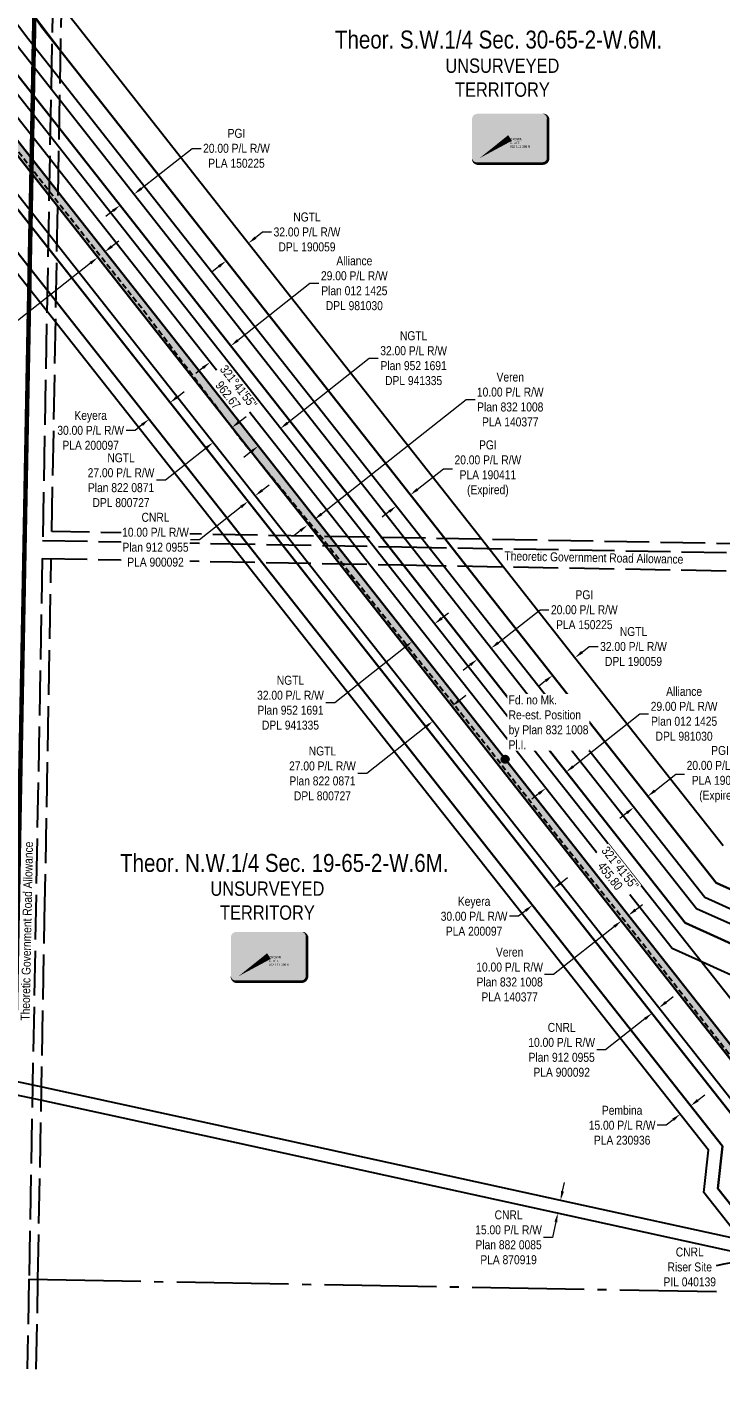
# Model space of a CAD drawing. Extents: x 413456 to 423436, y 6055086 to 6062162.
# Drawn here: x 415955 to 416730, y 6055354 to 6056872 of the extents above; entities that cross this region are included whole.
import ezdxf
from ezdxf.enums import TextEntityAlignment as Align

# ---------------------------------------------------------------- set-up
doc = ezdxf.new("R2018")
doc.units = 0
doc.header["$LTSCALE"] = 5
doc.header["$PDSIZE"] = 0.5
for name, pattern in [('CENTERLINEX3', [5, 2.5, -1, 0.5, -1]), ('foc-QUARTERLINE', [33, 25, -3, 2, -3]), ('foc-UNSURVEYED', [12.5, 10, -2.5]), ('UG_PIPE', [1.875, 1.25, -0.625])]:
    doc.linetypes.add(name, pattern=pattern)
doc.layers.get('Defpoints').update_dxf_attribs({"color": 9})
for name, color, linetype in [('AS-OWNER', 7, 'Continuous'), ('AS-PIPE-UG', 44, 'UG_PIPE'), ('C-SYMBOL', 7, 'Continuous'), ('F-RW', 190, 'Continuous'), ('L-BD1', 253, 'Continuous'), ('L-MON', 1, 'Continuous'), ('L-QSEC', 8, 'foc-QUARTERLINE'), ('L-ROAD-T', 7, 'Continuous'), ('L-UNS-T', 3, 'Continuous'), ('L-USEC', 7, 'foc-UNSURVEYED'), ('P-PROPOSED', 10, 'Continuous'), ('P-PROPOSED-H', 21, 'Continuous')]:
    doc.layers.add(name, color=color, linetype=linetype)
doc.layers.add('AS-TRAPPER BOUNDARY', color=7, linetype='CENTERLINEX3', true_color=0xb85c00, transparency=0.6)
for name, color, linetype, lineweight in [('C-RW-T', 13, 'Continuous', 9), ('F-RW-T', 190, 'Continuous', 9), ('F-WS-T', 190, 'Continuous', 9)]:
    doc.layers.add(name, color=color, linetype=linetype, lineweight=lineweight)
doc.styles.add('175L', font='ARIALN.TTF', dxfattribs={"height": 20})
doc.styles.add('80CG', font='ARIALN.TTF', dxfattribs={"height": 10})
doc.styles.add('80L', font='ARIALN.TTF', dxfattribs={"height": 10})
doc.styles.get("Standard").update_dxf_attribs({"font": 'ARIALN.TTF'})
doc.dimstyles.new('Compass 5 000', dxfattribs={"dimscale": 5, "dimtxt": 9, "dimasz": 2, "dimexe": 0.2, "dimexo": 0.0625, "dimgap": 0.5, "dimtad": 0, "dimtih": 1, "dimtoh": 1, "dimzin": 0, "dimdsep": 46, "dimtxsty": '80CG', "dimcen": 0.1, "dimse1": 1, "dimse2": 1, "dimclrd": 256, "dimclrt": 256, "dimaunit": 1, "dimadec": 4, "dimazin": 0, "dimtfac": 0.06, "dimtofl": 0, "dimtmove": 0, "dimatfit": 1, "dimfxl": 0.2, "dimtolj": 1, "dimtzin": 0, "dimlwd": -1, "dimarcsym": 0})

# ---------------------------------------------------------------- blocks, each defined once
blk = doc.blocks.new('*D45')
at = {"layer": 'C-RW-T', "transparency": 16777216}
for p, q in [((416049.4, 6056627.8), (416057.3, 6056634)), ((416025.9, 6056609.2), (415932.1, 6056535.2)), ((415932.1, 6056535.2), (415922.1, 6056535.2))]:
    blk.add_line(p, q, dxfattribs=at)
for points in [[(416048.4, 6056629.1), (416050.5, 6056626.5), (416041.6, 6056621.6)], [(416024.8, 6056610.5), (416026.9, 6056607.9), (416033.7, 6056615.4)]]:
    blk.add_solid(points, dxfattribs=at)
at = {"layer": 'Defpoints', "color": 0, "transparency": 16777216}
for p in [(415645.7, 6057123.1), (415637.9, 6057116.9), (416041.6, 6056621.6)]:
    blk.add_point(p, dxfattribs=at)
at = {"layer": 'C-RW-T', "transparency": 16777216, "insert": (415883, 6056535.2), "char_height": 10, "attachment_point": 5, "style": '80CG', "bg_fill": 3, "box_fill_scale": 1.1, "bg_fill_color": 256, "bg_fill_true_color": 13158600, "bg_fill_transparency": 0}
blk.add_mtext('\\A1;Veren\\P10.00 P/L R/W\\PPlan 832 1008\\PPLA 140377', dxfattribs=at)
blk = doc.blocks.new('*D130')
at = {"layer": 'Defpoints', "color": 0, "transparency": 16777216}
for p in [(416202.3, 6056631.5), (416211.1, 6056620.4), (416185.8, 6056600.4)]:
    blk.add_point(p, dxfattribs=at)
at = {"layer": 'F-RW-T', "transparency": 16777216}
for p, q in [((416210.2, 6056637.7), (416218, 6056643.9)), ((416218, 6056643.9), (416228, 6056643.9)), ((416169.2, 6056605.4), (416161.3, 6056599.2))]:
    blk.add_line(p, q, dxfattribs=at)
for points in [[(416209.1, 6056639), (416211.2, 6056636.4), (416202.3, 6056631.5)], [(416168.1, 6056606.7), (416170.2, 6056604.1), (416177, 6056611.6)]]:
    blk.add_solid(points, dxfattribs=at)
at = {"layer": 'F-RW-T', "transparency": 16777216, "insert": (416267.5, 6056643.9), "char_height": 10, "attachment_point": 5, "style": '80CG'}
blk.add_mtext('\\A1;NGTL\\P32.00 P/L R/W\\PDPL 190059', dxfattribs=at)
blk = doc.blocks.new('*D131')
at = {"layer": 'Defpoints', "color": 0, "transparency": 16777216}
for p in [(416563.8, 6056173), (416566.9, 6056169.1), (416538.7, 6056153.1)]:
    blk.add_point(p, dxfattribs=at)
at = {"layer": 'F-RW-T', "transparency": 16777216}
for p, q in [((416574.7, 6056175.3), (416582.6, 6056181.5)), ((416582.6, 6056181.5), (416592.6, 6056181.5)), ((416533.9, 6056143.1), (416526, 6056136.9))]:
    blk.add_line(p, q, dxfattribs=at)
for points in [[(416573.7, 6056176.6), (416575.8, 6056174), (416566.9, 6056169.1)], [(416532.8, 6056144.4), (416534.9, 6056141.8), (416541.7, 6056149.3)]]:
    blk.add_solid(points, dxfattribs=at)
at = {"layer": 'F-RW-T', "transparency": 16777216, "insert": (416632.1, 6056181.5), "char_height": 10, "attachment_point": 5, "style": '80CG'}
blk.add_mtext('\\A1;NGTL\\P32.00 P/L R/W\\PDPL 190059', dxfattribs=at)
blk = doc.blocks.new('*D133')
at = {"layer": 'Defpoints', "color": 0, "transparency": 16777216}
for p in [(416162.6, 6056409.1), (416201, 6056404), (416179.8, 6056387.3)]:
    blk.add_point(p, dxfattribs=at)
at = {"layer": 'F-RW-T', "transparency": 16777216}
for p, q in [((416191.7, 6056432), (416199.5, 6056438.2)), ((416154.8, 6056402.9), (416109.4, 6056367)), ((416109.4, 6056367), (416099.4, 6056367))]:
    blk.add_line(p, q, dxfattribs=at)
for points in [[(416190.6, 6056433.3), (416192.7, 6056430.7), (416183.8, 6056425.8)], [(416153.8, 6056404.2), (416155.8, 6056401.6), (416162.6, 6056409.1)]]:
    blk.add_solid(points, dxfattribs=at)
at = {"layer": 'F-RW-T', "transparency": 16777216, "insert": (416059.9, 6056367), "char_height": 10, "attachment_point": 5, "style": '80CG'}
blk.add_mtext('\\A1;NGTL\\P27.00 P/L R/W\\PPlan 822 0871\\PDPL 800727', dxfattribs=at)
blk = doc.blocks.new('*D134')
at = {"layer": 'Defpoints', "color": 0, "transparency": 16777216}
for p in [(416430.8, 6056112.9), (416408.1, 6056098.2), (416409.7, 6056096.2)]:
    blk.add_point(p, dxfattribs=at)
at = {"layer": 'F-RW-T', "transparency": 16777216}
for p, q in [((416437.1, 6056121.1), (416445, 6056127.3)), ((416400.2, 6056092), (416334.3, 6056039.9)), ((416334.3, 6056039.9), (416324.3, 6056039.9))]:
    blk.add_line(p, q, dxfattribs=at)
for points in [[(416436.1, 6056122.4), (416438.2, 6056119.8), (416429.3, 6056114.9)], [(416399.2, 6056093.3), (416401.3, 6056090.7), (416408.1, 6056098.2)]]:
    blk.add_solid(points, dxfattribs=at)
at = {"layer": 'F-RW-T', "transparency": 16777216, "insert": (416284.8, 6056039.9), "char_height": 10, "attachment_point": 5, "style": '80CG'}
blk.add_mtext('\\A1;NGTL\\P27.00 P/L R/W\\PPlan 822 0871\\PDPL 800727', dxfattribs=at)
blk = doc.blocks.new('*D136')
at = {"layer": 'Defpoints', "color": 0, "transparency": 16777216}
for p in [(416182.5, 6056516.9), (416193.9, 6056502.4), (416170.6, 6056484)]:
    blk.add_point(p, dxfattribs=at)
at = {"layer": 'F-RW-T', "transparency": 16777216}
for p, q in [((416190.3, 6056523.1), (416270.8, 6056586.7)), ((416270.8, 6056586.7), (416280.8, 6056586.7)), ((416151.3, 6056492.3), (416143.4, 6056486.1))]:
    blk.add_line(p, q, dxfattribs=at)
for points in [[(416189.3, 6056524.4), (416191.3, 6056521.8), (416182.5, 6056516.9)], [(416150.2, 6056493.6), (416152.3, 6056491), (416159.1, 6056498.5)]]:
    blk.add_solid(points, dxfattribs=at)
at = {"layer": 'F-RW-T', "transparency": 16777216, "insert": (416320.4, 6056586.7), "char_height": 10, "attachment_point": 5, "style": '80CG'}
blk.add_mtext('\\A1;Alliance\\P29.00 P/L R/W\\PPlan 012 1425\\PDPL 981030', dxfattribs=at)
blk = doc.blocks.new('*D137')
at = {"layer": 'Defpoints', "color": 0, "transparency": 16777216}
for p in [(416556.8, 6056041.5), (416559, 6056038.7), (416536.2, 6056020.8)]:
    blk.add_point(p, dxfattribs=at)
at = {"layer": 'F-RW-T', "transparency": 16777216}
for p, q in [((416564.7, 6056047.7), (416639, 6056106.4)), ((416639, 6056106.4), (416649, 6056106.4)), ((416526.2, 6056017.3), (416518.4, 6056011.1))]:
    blk.add_line(p, q, dxfattribs=at)
for points in [[(416563.7, 6056049), (416565.7, 6056046.4), (416556.8, 6056041.5)], [(416525.2, 6056018.6), (416527.3, 6056016), (416534.1, 6056023.5)]]:
    blk.add_solid(points, dxfattribs=at)
at = {"layer": 'F-RW-T', "transparency": 16777216, "insert": (416688.6, 6056106.4), "char_height": 10, "attachment_point": 5, "style": '80CG'}
blk.add_mtext('\\A1;Alliance\\P29.00 P/L R/W\\PPlan 012 1425\\PDPL 981030', dxfattribs=at)
blk = doc.blocks.new('*D140')
at = {"layer": 'C-RW-T', "transparency": 16777216}
for p, q in [((416283.7, 6056329.4), (416445.4, 6056457)), ((416445.4, 6056457), (416455.4, 6056457)), ((416260.2, 6056310.8), (416252.3, 6056304.6))]:
    blk.add_line(p, q, dxfattribs=at)
for points in [[(416282.7, 6056330.7), (416284.8, 6056328.1), (416275.9, 6056323.2)], [(416259.2, 6056312.1), (416261.2, 6056309.5), (416268, 6056317)]]:
    blk.add_solid(points, dxfattribs=at)
at = {"layer": 'Defpoints', "color": 0, "transparency": 16777216}
for p in [(416228.9, 6056366.6), (416236.7, 6056372.8), (416275.9, 6056323.2)]:
    blk.add_point(p, dxfattribs=at)
at = {"layer": 'C-RW-T', "transparency": 16777216, "insert": (416494.5, 6056457), "char_height": 10, "attachment_point": 5, "style": '80CG'}
blk.add_mtext('\\A1;Veren\\P10.00 P/L R/W\\PPlan 832 1008\\PPLA 140377', dxfattribs=at)
blk = doc.blocks.new('*D141')
at = {"layer": 'C-RW-T', "transparency": 16777216}
for p, q in [((416634.2, 6055887.7), (416642.1, 6055893.9)), ((416610.7, 6055869.2), (416542.8, 6055815.6)), ((416542.8, 6055815.6), (416532.8, 6055815.6))]:
    blk.add_line(p, q, dxfattribs=at)
for points in [[(416633.2, 6055889.1), (416635.2, 6055886.4), (416626.4, 6055881.6)], [(416609.6, 6055870.5), (416611.7, 6055867.9), (416618.5, 6055875.4)]]:
    blk.add_solid(points, dxfattribs=at)
at = {"layer": 'Defpoints', "color": 0, "transparency": 16777216}
for p in [(416618.5, 6055875.4), (416701.6, 6055786.2), (416693.8, 6055780)]:
    blk.add_point(p, dxfattribs=at)
at = {"layer": 'C-RW-T', "transparency": 16777216, "insert": (416493.8, 6055815.6), "char_height": 10, "attachment_point": 5, "style": '80CG'}
blk.add_mtext('\\A1;Veren\\P10.00 P/L R/W\\PPlan 832 1008\\PPLA 140377', dxfattribs=at)
blk = doc.blocks.new('*D142')
at = {"layer": 'Defpoints', "color": 0, "transparency": 16777216}
for p in [(416069.3, 6056692.7), (416053.5, 6056680.2), (416074.5, 6056686.1)]:
    blk.add_point(p, dxfattribs=at)
at = {"layer": 'F-RW-T', "transparency": 16777216}
for p, q in [((416082.4, 6056692.3), (416139.3, 6056737.2)), ((416139.3, 6056737.2), (416149.3, 6056737.2)), ((416050.8, 6056667.4), (416043, 6056661.2))]:
    blk.add_line(p, q, dxfattribs=at)
for points in [[(416081.3, 6056693.6), (416083.4, 6056691), (416074.5, 6056686.1)], [(416049.8, 6056668.7), (416051.9, 6056666.1), (416058.7, 6056673.6)]]:
    blk.add_solid(points, dxfattribs=at)
at = {"layer": 'F-RW-T', "transparency": 16777216, "insert": (416188.8, 6056737.2), "char_height": 10, "attachment_point": 5, "style": '80CG'}
blk.add_mtext('\\A1;PGI\\P20.00 P/L R/W\\PPLA 150225', dxfattribs=at)
blk = doc.blocks.new('*D143')
at = {"layer": 'Defpoints', "color": 0, "transparency": 16777216}
for p in [(416473.2, 6056179.6), (416473.4, 6056179.3), (416457.8, 6056167)]:
    blk.add_point(p, dxfattribs=at)
at = {"layer": 'F-RW-T', "transparency": 16777216}
for p, q in [((416481.1, 6056185.8), (416527.7, 6056222.5)), ((416527.7, 6056222.5), (416537.7, 6056222.5)), ((416449.7, 6056161), (416441.9, 6056154.8))]:
    blk.add_line(p, q, dxfattribs=at)
for points in [[(416480, 6056187.1), (416482.1, 6056184.5), (416473.2, 6056179.6)], [(416448.7, 6056162.3), (416450.7, 6056159.7), (416457.6, 6056167.2)]]:
    blk.add_solid(points, dxfattribs=at)
at = {"layer": 'F-RW-T', "transparency": 16777216, "insert": (416577.2, 6056222.5), "char_height": 10, "attachment_point": 5, "style": '80CG'}
blk.add_mtext('\\A1;PGI\\P20.00 P/L R/W\\PPLA 150225', dxfattribs=at)
blk = doc.blocks.new('*D145')
at = {"layer": 'Defpoints', "color": 0, "transparency": 16777216}
for p in [(416382.9, 6056350.6), (416383.5, 6056349.9), (416367.8, 6056337.5)]:
    blk.add_point(p, dxfattribs=at)
at = {"layer": 'F-RW-T', "transparency": 16777216}
for p, q in [((416390.7, 6056356.8), (416420, 6056379.9)), ((416420, 6056379.9), (416430, 6056379.9)), ((416359.3, 6056332), (416351.5, 6056325.8))]:
    blk.add_line(p, q, dxfattribs=at)
for points in [[(416389.7, 6056358.1), (416391.8, 6056355.5), (416382.9, 6056350.6)], [(416358.3, 6056333.3), (416360.4, 6056330.7), (416367.2, 6056338.2)]]:
    blk.add_solid(points, dxfattribs=at)
at = {"layer": 'F-RW-T', "transparency": 16777216, "insert": (416469.5, 6056379.9), "char_height": 10, "attachment_point": 5, "style": '80CG'}
blk.add_mtext('\\A1;PGI\\P20.00 P/L R/W\\PPLA 190411\\P(Expired)', dxfattribs=at)
blk = doc.blocks.new('*D146')
at = {"layer": 'Defpoints', "color": 0, "transparency": 16777216}
for p in [(416631.9, 6056035.1), (416616.2, 6056022.7), (416648.1, 6056014.5)]:
    blk.add_point(p, dxfattribs=at)
at = {"layer": 'F-RW-T', "transparency": 16777216}
for p, q in [((416656, 6056020.7), (416679.2, 6056039.1)), ((416679.2, 6056039.1), (416689.2, 6056039.1)), ((416624.6, 6055995.9), (416616.7, 6055989.7))]:
    blk.add_line(p, q, dxfattribs=at)
for points in [[(416654.9, 6056022), (416657, 6056019.4), (416648.1, 6056014.5)], [(416623.6, 6055997.2), (416625.6, 6055994.6), (416632.4, 6056002.1)]]:
    blk.add_solid(points, dxfattribs=at)
at = {"layer": 'F-RW-T', "transparency": 16777216, "insert": (416728.7, 6056039.1), "char_height": 10, "attachment_point": 5, "style": '80CG'}
blk.add_mtext('\\A1;PGI\\P20.00 P/L R/W\\PPLA 190411\\P(Expired)', dxfattribs=at)
blk = doc.blocks.new('*D149')
at = {"layer": 'Defpoints', "color": 0, "transparency": 16777216}
for p in [(416075.6, 6056503.1), (416052.1, 6056484.5), (416091.1, 6056435)]:
    blk.add_point(p, dxfattribs=at)
at = {"layer": 'F-RW-T', "transparency": 16777216}
for p, q in [((416122.5, 6056459.8), (416130.4, 6056466)), ((416075.5, 6056422.6), (416065.5, 6056422.6)), ((416083.3, 6056428.8), (416075.5, 6056422.6))]:
    blk.add_line(p, q, dxfattribs=at)
for points in [[(416121.5, 6056461.1), (416123.6, 6056458.5), (416114.7, 6056453.6)], [(416082.3, 6056430.1), (416084.3, 6056427.5), (416091.1, 6056435)]]:
    blk.add_solid(points, dxfattribs=at)
at = {"layer": 'F-RW-T', "transparency": 16777216, "insert": (416026, 6056422.6), "char_height": 10, "attachment_point": 5, "style": '80CG'}
blk.add_mtext('\\A1;Keyera\\P30.00 P/L R/W\\PPLA 200097', dxfattribs=at)
blk = doc.blocks.new('*D150')
at = {"layer": 'Defpoints', "color": 0, "transparency": 16777216}
for p in [(416519.3, 6055893), (416551.3, 6055900.7), (416527.8, 6055882.1)]:
    blk.add_point(p, dxfattribs=at)
at = {"layer": 'F-RW-T', "transparency": 16777216}
for p, q in [((416550.6, 6055917.7), (416558.5, 6055923.9)), ((416503.6, 6055880.6), (416493.6, 6055880.6)), ((416511.4, 6055886.8), (416503.6, 6055880.6))]:
    blk.add_line(p, q, dxfattribs=at)
for points in [[(416549.6, 6055919), (416551.7, 6055916.4), (416542.8, 6055911.5)], [(416510.4, 6055888.1), (416512.5, 6055885.5), (416519.3, 6055893)]]:
    blk.add_solid(points, dxfattribs=at)
at = {"layer": 'F-RW-T', "transparency": 16777216, "insert": (416454.1, 6055880.6), "char_height": 10, "attachment_point": 5, "style": '80CG'}
blk.add_mtext('\\A1;Keyera\\P30.00 P/L R/W\\PPLA 200097', dxfattribs=at)
blk = doc.blocks.new('*D152')
at = {"layer": 'Defpoints', "color": 0, "transparency": 16777216}
for p in [(416684.2, 6055659.9), (416692.5, 6055649.5), (416704.2, 6055658.8)]:
    blk.add_point(p, dxfattribs=at)
at = {"layer": 'F-RW-T', "transparency": 16777216}
for p, q in [((416703.8, 6055675.4), (416711.7, 6055681.6)), ((416668.5, 6055647.5), (416658.5, 6055647.5)), ((416676.4, 6055653.7), (416668.5, 6055647.5))]:
    blk.add_line(p, q, dxfattribs=at)
for points in [[(416702.8, 6055676.7), (416704.9, 6055674.1), (416696, 6055669.2)], [(416675.3, 6055655), (416677.4, 6055652.4), (416684.2, 6055659.9)]]:
    blk.add_solid(points, dxfattribs=at)
at = {"layer": 'F-RW-T', "transparency": 16777216, "insert": (416619.4, 6055647.5), "char_height": 10, "attachment_point": 5, "style": '80CG'}
blk.add_mtext('\\A1;Pembina\\P15.00 P/L R/W\\PPLA 230936', dxfattribs=at)
blk = doc.blocks.new('*D154')
at = {"layer": 'Defpoints', "color": 0, "transparency": 16777216}
for p in [(416552.1, 6055563.8), (416547.5, 6055549.4), (416548.9, 6055549.1)]:
    blk.add_point(p, dxfattribs=at)
at = {"layer": 'F-RW-T', "transparency": 16777216}
for p, q in [((416552.9, 6055573.9), (416555, 6055583.6)), ((416545.4, 6055539.7), (416541.6, 6055522.5)), ((416541.6, 6055522.5), (416531.6, 6055522.5))]:
    blk.add_line(p, q, dxfattribs=at)
for points in [[(416551.2, 6055574.2), (416554.5, 6055573.5), (416550.7, 6055564.1)], [(416543.8, 6055540), (416547, 6055539.3), (416547.5, 6055549.4)]]:
    blk.add_solid(points, dxfattribs=at)
at = {"layer": 'F-RW-T', "transparency": 16777216, "insert": (416492.6, 6055522.5), "char_height": 10, "attachment_point": 5, "style": '80CG'}
blk.add_mtext('\\A1;CNRL\\P15.00 P/L R/W\\PPlan 882 0085\\PPLA 870919', dxfattribs=at)
blk = doc.blocks.new('*D155')
at = {"layer": 'Defpoints', "color": 0, "transparency": 16777216}
for p in [(416190.7, 6056373.4), (416182.9, 6056367.2), (416201.7, 6056343.4)]:
    blk.add_point(p, dxfattribs=at)
at = {"layer": 'F-RW-T', "transparency": 16777216}
for p, q in [((416217.4, 6056355.8), (416225.3, 6056362)), ((416193.9, 6056337.2), (416147.5, 6056300.6)), ((416147.5, 6056300.6), (416137.5, 6056300.6))]:
    blk.add_line(p, q, dxfattribs=at)
for points in [[(416192.8, 6056338.5), (416194.9, 6056335.9), (416201.7, 6056343.4)], [(416216.4, 6056357.1), (416218.4, 6056354.5), (416209.6, 6056349.6)]]:
    blk.add_solid(points, dxfattribs=at)
at = {"layer": 'F-RW-T', "transparency": 16777216, "insert": (416098.4, 6056300.6), "char_height": 10, "attachment_point": 5, "style": '80CG', "bg_fill": 3, "box_fill_scale": 1.1, "bg_fill_color": 256, "bg_fill_true_color": 13158600, "bg_fill_transparency": 0}
blk.add_mtext('\\A1;CNRL\\P10.00 P/L R/W\\PPlan 912 0955\\PPLA 900092', dxfattribs=at)
blk = doc.blocks.new('*D156')
at = {"layer": 'Defpoints', "color": 0, "transparency": 16777216}
for p in [(416652.7, 6055772.4), (416676.3, 6055742.6), (416684.1, 6055748.8)]:
    blk.add_point(p, dxfattribs=at)
at = {"layer": 'F-RW-T', "transparency": 16777216}
for p, q in [((416668.4, 6055784.8), (416676.3, 6055791)), ((416644.9, 6055766.2), (416601, 6055731.6)), ((416601, 6055731.6), (416591, 6055731.6))]:
    blk.add_line(p, q, dxfattribs=at)
for points in [[(416667.4, 6055786.1), (416669.5, 6055783.5), (416660.6, 6055778.6)], [(416643.9, 6055767.5), (416645.9, 6055764.9), (416652.7, 6055772.4)]]:
    blk.add_solid(points, dxfattribs=at)
at = {"layer": 'F-RW-T', "transparency": 16777216, "insert": (416551.9, 6055731.6), "char_height": 10, "attachment_point": 5, "style": '80CG'}
blk.add_mtext('\\A1;CNRL\\P10.00 P/L R/W\\PPlan 912 0955\\PPLA 900092', dxfattribs=at)
blk = doc.blocks.new('*U128')
h = blk.add_hatch(color=255)
edge = h.paths.add_edge_path()
edge.add_line((-36.5, -28.5), (36.5, -28.5))
edge.add_arc((36.5, -22.5), 6, 270, 360)
edge.add_line((42.5, -22.5), (42.5, 21))
edge.add_arc((36.5, 21), 6, 0, 90)
edge.add_line((36.5, 27), (-36.5, 27))
edge.add_arc((-36.5, 21), 6, 90, 180)
edge.add_line((-42.5, 21), (-42.5, -22.5))
edge.add_arc((-36.5, -22.5), 6, 180, 270)
at = {"color": 14, "flags": 128}
blk.add_lwpolyline([(-36.5, -28.5, 3, 3, 0), (36.5, -28.5, 3, 3, 0.414214), (42.5, -22.5, 3, 3, 0), (42.5, 21, 3, 0, 0.414214), (36.5, 27, 0, 0, 0), (-36.5, 27, 0, 0, 0.414214), (-42.5, 21, 0, 0, 0), (-42.5, -22.5, 0, 3, 0.414214)], format="xyseb", close=True, dxfattribs=at)
blk.add_lwpolyline([(-34, -22.5, 0, 7.5, 0), (0, 0, 0, 0, 0)], format="xyseb", dxfattribs=at)
at = {"color": 14, "lineweight": 30, "flags": 104}
blk.add_attdef('ENTER_TEXT', text='', height=10, dxfattribs=at).set_placement((0, 0), align=Align.MIDDLE_CENTER)
blk = doc.blocks.new('*D166')
at = {"layer": 'Defpoints', "color": 0, "transparency": 16777216}
for p in [(416237.9, 6056424.7), (416238.9, 6056423.6), (416213.7, 6056403.8)]:
    blk.add_point(p, dxfattribs=at)
at = {"layer": 'F-RW-T', "transparency": 16777216}
for p, q in [((416245.8, 6056430.9), (416337.1, 6056503.1)), ((416337.1, 6056503.1), (416347.1, 6056503.1)), ((416205, 6056398.7), (416197.1, 6056392.5))]:
    blk.add_line(p, q, dxfattribs=at)
for points in [[(416244.7, 6056432.2), (416246.8, 6056429.6), (416237.9, 6056424.7)], [(416203.9, 6056400), (416206, 6056397.4), (416212.8, 6056404.9)]]:
    blk.add_solid(points, dxfattribs=at)
at = {"layer": 'F-RW-T', "transparency": 16777216, "insert": (416386.6, 6056503.1), "char_height": 10, "attachment_point": 5, "style": '80CG'}
blk.add_mtext('\\A1;NGTL\\P32.00 P/L R/W\\PPlan 952 1691\\PDPL 941335', dxfattribs=at)
blk = doc.blocks.new('*D167')
at = {"layer": 'Defpoints', "color": 0, "transparency": 16777216}
for p in [(416395.3, 6056225.5), (416410, 6056206.8), (416370.2, 6056205.7)]:
    blk.add_point(p, dxfattribs=at)
at = {"layer": 'F-RW-T', "transparency": 16777216}
for p, q in [((416417.9, 6056213), (416425.7, 6056219.2)), ((416377.1, 6056180.8), (416298.6, 6056118.8)), ((416298.6, 6056118.8), (416288.6, 6056118.8))]:
    blk.add_line(p, q, dxfattribs=at)
for points in [[(416416.8, 6056214.3), (416418.9, 6056211.7), (416410, 6056206.8)], [(416376, 6056182.1), (416378.1, 6056179.5), (416384.9, 6056187)]]:
    blk.add_solid(points, dxfattribs=at)
at = {"layer": 'F-RW-T', "transparency": 16777216, "insert": (416249.1, 6056118.8), "char_height": 10, "attachment_point": 5, "style": '80CG'}
blk.add_mtext('\\A1;NGTL\\P32.00 P/L R/W\\PPlan 952 1691\\PDPL 941335', dxfattribs=at)
blk = doc.blocks.new('PLIA')
at = {"color": 255, "const_width": 1}
blk.add_lwpolyline([(-0.5, 0, 1), (0.5, 0, 1)], format="xyb", close=True, dxfattribs=at)
blk = doc.blocks.new('PLIAA')
blk.add_blockref('PLIA', (0, 0))
blk = doc.blocks.new('PLIB')
at = {"color": 1}
blk.add_circle((0, 0), 0.8, dxfattribs=at)
blk = doc.blocks.new('PLIBB')
blk.add_blockref('PLIB', (0, 0))
blk = doc.blocks.new('PLICC')
for name in ['PLIAA', 'PLIBB']:
    blk.add_blockref(name, (0, 0))
blk = doc.blocks.new('PLI')
blk.add_blockref('PLICC', (0, 0))

msp = doc.modelspace()

# ---------------------------------------------------------------- hatches: boundary and pattern name
at = {"layer": 'P-PROPOSED-H'}
h = msp.add_hatch(color=256, dxfattribs=at)
h.dxf.hatch_style = 1
h.paths.add_polyline_path([(416904.756, 6055529.951), (416785.055, 6055680.607), (415892.377, 6056810.918), (415332.219, 6057520.147), (415272.175, 6057596.189), (415202.086, 6057604.389), (414942.843, 6057932.602), (414767.131, 6058168.936), (414209.907, 6058914.461), (414193.886, 6058902.502), (414751.088, 6058157.008), (414926.986, 6057920.425), (415191.534, 6057585.496), (415275.653, 6057575.654), (415324.374, 6057513.953), (415884.533, 6056804.723), (416763.305, 6055692.037), (416777.217, 6055674.403), (416896.93, 6055523.732)])

# ---------------------------------------------------------------- linework, layer by layer
at = {"layer": 'F-RW', "flags": 128}
for points in [[(416777.172, 6055674.46), (415884.525, 6056804.644), (415256.888, 6057599.429)], [(415237.778, 6057580.081), (415863.345, 6056787.918), (416756.005, 6055657.697)]]:
    msp.add_lwpolyline(points, dxfattribs=at)
at = {"layer": 'F-RW'}
for points in [[(416776.248, 6055743.409), (416513.82, 6056075.348), (415917.442, 6056830.618), (415314.789, 6057593.834)], [(415289.686, 6057574.012), (415892.377, 6056810.918), (416771.175, 6055698.251)], [(416765.614, 6055803.943), (416705.061, 6055831.153), (416675.383, 6055844.512), (415904.405, 6056821.451), (415382.375, 6057482.483)], [(417181.027, 6055353.97), (417166.081, 6055454.19), (417145.829, 6055590.422), (417128.32, 6055612.465), (417115.867, 6055628.142), (417049.887, 6055711.265), (416766.253, 6055838.769), (416689.753, 6055873.159), (415928.432, 6056839.36), (415600.83, 6057254.17), (415414.471, 6057488.719)], [(415431.86, 6057318.09), (415855.5, 6056781.723), (415855.482, 6056781.747), (415958.768, 6056650.974), (415957.891, 6056603.709), (415831.967, 6056763.139), (415414.973, 6057291.183)], [(415600.83, 6057254.17), (415928.432, 6056839.36), (416689.753, 6055873.159), (416766.253, 6055838.769)], [(415616.463, 6057266.559), (415944.067, 6056851.783), (416539.5, 6056095.711), (416702.393, 6055889.401), (416766.653, 6055860.514), (417062.525, 6055727.51), (417094.456, 6055687.289), (417131.641, 6055640.434), (417144.092, 6055624.738), (417164.822, 6055598.662), (417185.846, 6055457.254), (417186.355, 6055453.829), (417201.301, 6055353.609)], [(416767.352, 6055898.571), (416724.548, 6055917.813), (416567.301, 6056116.827), (416445.472, 6056271.263), (416421.34, 6056301.857), (416138.023, 6056661.03), (415992.542, 6056845.463), (415963.092, 6056884.134), (415964.028, 6056934.558), (415993.483, 6056896.221), (416009.135, 6056876.562), (416163.315, 6056680.998), (416462.803, 6056301.122), (416486.923, 6056270.529), (416592.453, 6056136.684), (416732.241, 6055959.694)], [(416766.952, 6055876.824), (416711.888, 6055901.577), (416551.604, 6056104.435), (416419.641, 6056271.72), (416395.508, 6056302.315), (416122.326, 6056648.639), (415991.956, 6056813.913), (415962.482, 6056851.277), (415955.711, 6056859.863), (415923.237, 6056902.344)], [(415963.092, 6056884.134), (415971.398, 6056872.245), (415992.542, 6056845.463), (416138.023, 6056661.03), (416421.34, 6056301.857), (416445.472, 6056271.263), (416567.301, 6056116.827), (416724.548, 6055917.813), (416767.352, 6055898.571)], [(415863.345, 6056787.918), (416756.005, 6055657.697), (416875.416, 6055507.307), (416871.579, 6055493.677), (416861.99, 6055459.605), (416860.894, 6055455.711), (416850.896, 6055420.28), (416839.048, 6055410.983), (416775.59, 6055361.176)], [(416759.758, 6055361.457), (416832.829, 6055418.81), (416842.189, 6055426.157), (416843.225, 6055429.837), (416851.656, 6055459.789), (416853.226, 6055465.365), (416861.545, 6055494.924), (416864.408, 6055505.096), (416748.169, 6055651.492), (415855.52, 6056781.698), (415855.482, 6056781.747)], [(416880.013, 6055359.32), (416851.473, 6055395.314), (416839.048, 6055410.983), (416838.784, 6055411.316), (416832.829, 6055418.81), (416799.521, 6055460.72), (416768.75, 6055499.441), (416760.22, 6055510.174), (416753.982, 6055518.023), (416710.671, 6055572.521), (416715.874, 6055619.829), (416715.874, 6055619.829), (415820.2, 6056753.847), (415820.2, 6056753.847), (415820.2, 6056753.847), (415820.2, 6056753.847), (415820.2, 6056753.847)], [(415831.967, 6056763.139), (416731.457, 6055624.315), (416726.255, 6055577.019), (416760.653, 6055533.738), (416777.178, 6055512.943), (416791.946, 6055494.36), (416818.955, 6055460.372), (416843.225, 6055429.837), (416850.532, 6055420.642), (416850.896, 6055420.28), (416863.269, 6055404.574), (416894.539, 6055365.141), (416902.944, 6055358.912)], [(416902.944, 6055358.912), (416894.539, 6055365.141), (416863.269, 6055404.574), (416850.88, 6055420.258), (416850.532, 6055420.642), (416843.225, 6055429.836), (416818.955, 6055460.372), (416791.946, 6055494.36), (416777.178, 6055512.943), (416760.653, 6055533.738), (416726.255, 6055577.019), (416731.457, 6055624.315), (415957.891, 6056603.709), (415958.768, 6056650.974), (416763.538, 6055632.135), (416763.538, 6055632.135), (416758.407, 6055587.222), (416916.669, 6055388.133), (416957.442, 6055357.944)], [(415868.687, 6055712.726), (415941.911, 6055696.846), (415971.956, 6055690.343), (416164.882, 6055648.509), (416563.985, 6055561.185), (416754.844, 6055519.381)], [(416760.92, 6055502.703), (416560.779, 6055546.539), (416161.691, 6055633.86), (415971.673, 6055675.063), (415941.627, 6055681.565), (415868.589, 6055697.405)]]:
    msp.add_lwpolyline(points, dxfattribs=at)
at = {"layer": 'L-QSEC', "flags": 128}
msp.add_lwpolyline([(415957.089, 6055475.696), (416724.793, 6055462.051)], dxfattribs=at)
at = {"layer": 'L-USEC'}
for p, q in [((415967.173, 6057104.11), (415952.26, 6056300.138)), ((415987.289, 6057103.737), (415972.377, 6056299.778)), ((415982.603, 6056309.652), (415997.33, 6057103.577)), ((415972.377, 6056299.778), (416373.395, 6056292.669)), ((416774.642, 6056295.611), (415982.603, 6056309.652)), ((416373.395, 6056292.669), (416774.445, 6056285.559)), ((415971.995, 6056279.673), (415957.089, 6055475.696)), ((415974.591, 6055877.509), (415982.044, 6056279.495)), ((415957.089, 6055475.696), (415955.237, 6055375.757))]:
    msp.add_line(p, q, dxfattribs=at)
for points in [[(415971.995, 6056279.673), (416373.039, 6056272.564), (416774.088, 6056265.454)], [(415967.137, 6055475.518), (415974.591, 6055877.509)], [(415965.284, 6055375.578), (415967.137, 6055475.518)]]:
    msp.add_lwpolyline(points, dxfattribs=at)

# ---------------------------------------------------------------- block references
at = {"layer": 'AS-OWNER'}
ref = msp.add_blockref('*U128', (416494.24, 6056748.768), dxfattribs=at)
lines = msp.add_mtext('CROWN\\PC. of T.\\P832 111 398 N', dxfattribs={"layer": '0', "color": 14, "insert": (416494.24, 6056748.768), "char_height": 2.5, "attachment_point": 1})
ref.add_attrib('ENTER_TEXT', '', (416494.24, 6056748.768), dxfattribs={"flags": 104}).embed_mtext(lines)
ref = msp.add_blockref('*U128', (416225.013, 6055836.209), dxfattribs=at)
lines = msp.add_mtext('CROWN\\PC. of T.\\P832 111 398 K', dxfattribs={"layer": '0', "color": 14, "insert": (416225.013, 6055836.209), "char_height": 2.5, "attachment_point": 1})
ref.add_attrib('ENTER_TEXT', '', (416225.013, 6055836.209), dxfattribs={"flags": 104}).embed_mtext(lines)
at = {"layer": 'L-MON', "xscale": 4.997817849999986, "yscale": 4.997817849999986, "zscale": 4.997817849999986}
msp.add_blockref('PLI', (416488.766, 6056055.768), dxfattribs=at)

# ---------------------------------------------------------------- texts
at = {"layer": 'C-SYMBOL', "color": 3, "style": '175L'}
for s, p in [('Theor. S.W.1/4 Sec. 30-65-2-W.6M.', (416481.457, 6056842.576)), ('Theor. N.W.1/4 Sec. 19-65-2-W.6M.', (416242.161, 6055924.136))]:
    msp.add_text(s, height=20, dxfattribs=at).set_placement(p, align=Align.BOTTOM_CENTER)
at = {"layer": 'F-WS-T', "insert": (416665.831, 6055511.169), "char_height": 9.9956, "attachment_point": 1, "style": '80L'}
msp.add_mtext_dynamic_manual_height_columns('\\pxqc;CNRL\\PRiser Site\\PPIL 040139', width=58.16465, gutter_width=49.978, heights=[0], dxfattribs=at)
at = {"layer": 'L-UNS-T', "color": 3, "char_height": 16, "attachment_point": 5, "style": '80L'}
for insert in [(416485.682, 6056815.962), (416223.305, 6055897.998)]:
    msp.add_mtext_dynamic_manual_height_columns('\\pxqc;UNSURVEYED TERRITORY', width=126.30343, gutter_width=47.459, heights=[0], dxfattribs=dict(at, insert=insert))

# ---------------------------------------------------------------- dimensions: what is measured, and where the dimension line sits
at = {"layer": 'C-RW-T', "color": 6}
dim = msp.add_linear_dim(base=(416275.892, 6056323.169), p1=(416228.887, 6056366.584), p2=(416236.732, 6056372.777), angle=38.287041, text='Veren\\P10.00 P/L R/W\\PPlan 832 1008\\PPLA 140377', dimstyle='Compass 5 000', dxfattribs=at)
dim.commit()
dim.dimension.update_dxf_attribs({"geometry": '*D140', "text_midpoint": (416494.505, 6056456.991), "dimtype": 161})
at = {"layer": 'F-RW-T', "color": 6}
for p1, p2, distance, text, picture, middle in [((416185.82, 6056600.435), (416211.11, 6056620.373), 14.214, 'NGTL\\P32.00 P/L R/W\\PDPL 190059', '*D130', (416267.488, 6056643.918)), ((416551.332, 6055900.693), (416527.82, 6055882.131), -13.797, 'Keyera\\P30.00 P/L R/W\\PPLA 200097', '*D150', (416454.101, 6055880.567)), ((416704.249, 6055658.757), (416692.477, 6055649.463), -13.321, 'Pembina\\P15.00 P/L R/W\\PPLA 230936', '*D152', (416619.439, 6055647.526))]:
    dim = msp.add_aligned_dim(p1=p1, p2=p2, distance=distance, text=text, dimstyle='Compass 5 000', dxfattribs=at)
    dim.commit()
    dim.dimension.update_dxf_attribs({"geometry": picture, "text_midpoint": middle})
for base, p1, p2, angle, text, picture, middle in [((416382.882, 6056350.611), (416367.771, 6056337.478), (416383.473, 6056349.863), 38.26652, 'PGI\\P20.00 P/L R/W\\PPLA 190411\\P(Expired)', '*D145', (416469.513, 6056379.869)), ((416566.888, 6056169.108), (416538.666, 6056153.126), (416563.84, 6056172.974), 38.253714, 'NGTL\\P32.00 P/L R/W\\PDPL 190059', '*D131', (416632.064, 6056181.491)), ((416556.837, 6056041.495), (416536.247, 6056020.764), (416559.012, 6056038.74), 38.294174, 'Alliance\\P29.00 P/L R/W\\PPlan 012 1425\\PDPL 981030', '*D137', (416688.588, 6056106.408)), ((416408.096, 6056098.194), (416430.845, 6056112.931), (416409.662, 6056096.21), 218.286883, 'NGTL\\P27.00 P/L R/W\\PPlan 822 0871\\PDPL 800727', '*D134', (416284.756, 6056039.937)), ((416648.122, 6056014.539), (416616.176, 6056022.712), (416631.868, 6056035.11), 38.313235, 'PGI\\P20.00 P/L R/W\\PPLA 190411\\P(Expired)', '*D146', (416728.731, 6056039.087)), ((416652.741, 6055772.404), (416684.112, 6055748.763), (416676.283, 6055742.582), 218.288473, 'CNRL\\P10.00 P/L R/W\\PPlan 912 0955\\PPLA 900092', '*D156', (416551.949, 6055731.586)), ((416547.529, 6055549.439), (416552.087, 6055563.788), (416548.882, 6055549.143), 257.658211, 'CNRL\\P15.00 P/L R/W\\PPlan 882 0085\\PPLA 870919', '*D154', (416492.552, 6055522.513))]:
    dim = msp.add_linear_dim(base=base, p1=p1, p2=p2, angle=angle, text=text, dimstyle='Compass 5 000', dxfattribs=at)
    dim.commit()
    dim.dimension.update_dxf_attribs({"geometry": picture, "text_midpoint": middle, "dimtype": 161})

# ---------------------------------------------------------------- leaders
at = {"layer": 'F-RW-T', "color": 6, "path_type": 1}
msp.add_leader([(416858.778, 6055518.393), (416724.45, 6055490.803)], dimstyle='Compass 5 000', override={"dimasz": 1, "dimgap": 0.5, "dimtad": 0, "dimldrblk": 'DotBlank'}, dxfattribs=at)

# ---------------------------------------------------------------- next in the draw order: texts
at = {"layer": 'L-ROAD-T', "char_height": 9.99045, "width": 200.85151, "attachment_point": 2, "style": '80L', "bg_fill": 3, "box_fill_scale": 1.15, "bg_fill_color": 256, "bg_fill_true_color": 256, "bg_fill_transparency": 0}
for insert, rotation in [((416587.981, 6056285.739), 358.916684), ((415949.748, 6055864.184), 88.916684)]:
    msp.add_mtext('Theoretic Government Road Allowance', dxfattribs=dict(at, insert=insert, rotation=rotation))

# ---------------------------------------------------------------- next in the draw order: linework, layer by layer
at = {"layer": 'AS-PIPE-UG', "flags": 128}
msp.add_lwpolyline([(415013.81, 6057825.514), (415037.238, 6057799.452), (415102.068, 6057717.814), (415160.976, 6057642.909), (415186.653, 6057610.068), (415188.657, 6057607.316), (415191.77, 6057604.059), (415194.974, 6057602.777), (415198.348, 6057601.309), (415201.652, 6057600.674), (415209.333, 6057599.275), (415215.065, 6057598.355), (415231.287, 6057594.814), (415240.58, 6057593.221), (415249.728, 6057591.868), (415258.286, 6057590.15), (415266.873, 6057588.018), (415270.897, 6057586.529), (415272.986, 6057584.39), (415283.035, 6057572.002), (415295.871, 6057555.941), (415314.58, 6057533.042), (415359.238, 6057475.218), (415438.345, 6057375.656), (415513.966, 6057278.668), (415602.762, 6057166.556), (415716.723, 6057022.822), (415895.623, 6056797.258), (415992.902, 6056672.816), (416086.496, 6056554.684), (416196.778, 6056408.811), (416290.825, 6056294.686), (416385.103, 6056175.501), (416465.1, 6056075.022), (416554.042, 6055961.261), (416618.385, 6055880.811), (416697.196, 6055780.354), (416783.273, 6055670.547), (416816.658, 6055623.284), (416827.133, 6055616.513), (416830.178, 6055612.864), (416839.062, 6055600.651), (416858.325, 6055577.37), (416870.64, 6055562.655), (416877.868, 6055553.22)], dxfattribs=at)
at = {"layer": 'AS-TRAPPER BOUNDARY', "const_width": 4.998, "flags": 128}
msp.add_lwpolyline([(415935.129, 6055376.114), (415983.942, 6058008.07)], dxfattribs=at)
at = {"layer": 'P-PROPOSED'}
msp.add_lwpolyline([(416904.756, 6055529.951), (416785.055, 6055680.607), (415892.377, 6056810.918), (415332.219, 6057520.147), (415272.175, 6057596.189), (415202.086, 6057604.389), (414942.843, 6057932.602), (414767.131, 6058168.936), (414209.907, 6058914.461), (414193.886, 6058902.502), (414751.088, 6058157.008), (414926.986, 6057920.425), (415191.534, 6057585.496), (415275.653, 6057575.654), (415324.374, 6057513.953), (415884.533, 6056804.723), (416763.305, 6055692.037), (416777.217, 6055674.403), (416896.93, 6055523.732), (416904.756, 6055529.951)], dxfattribs=at)

# ---------------------------------------------------------------- next in the draw order: dimensions: what is measured, and where the dimension line sits
at = {"layer": 'F-RW-T', "color": 6}
dim = msp.add_linear_dim(base=(416473.225, 6056179.577), p1=(416457.755, 6056166.98), p2=(416473.416, 6056179.335), angle=38.267997, text='PGI\\P20.00 P/L R/W\\PPLA 150225', dimstyle='Compass 5 000', dxfattribs=at)
dim.commit()
dim.dimension.update_dxf_attribs({"geometry": '*D143', "text_midpoint": (416577.203, 6056222.52), "dimtype": 161})

# ---------------------------------------------------------------- next in the draw order: texts
at = {"layer": 'L-BD1', "char_height": 9.99564, "width": 56.28279, "attachment_point": 1, "style": '80L', "bg_fill": 3, "box_fill_scale": 1.15, "bg_fill_color": 256, "bg_fill_true_color": 256, "bg_fill_transparency": 0}
for s, insert, rotation, line_spacing_factor in [("\\pxqc;321°41'55'' 962.67", (416177.705, 6056496.491), 308.3004, 0.9), ("\\pxqc;321°41'55'' 455.80", (416603.752, 6055959.618), 308.3059, 0.855)]:
    msp.add_mtext(s, dxfattribs=dict(at, insert=insert, rotation=rotation, line_spacing_factor=line_spacing_factor))
at = {"layer": 'L-MON', "insert": (416492.659, 6056126.966), "char_height": 9.99564, "attachment_point": 1, "style": '80L', "bg_fill": 3, "box_fill_scale": 1.15, "bg_fill_color": 256, "bg_fill_true_color": 256, "bg_fill_transparency": 0}
msp.add_mtext_dynamic_manual_height_columns('\\pxql;Fd. no Mk.\\PRe-est. Position\\Pby Plan 832 1008^JPl.I.', width=88.72429, gutter_width=49.978, heights=[0], dxfattribs=at)

# ---------------------------------------------------------------- next in the draw order: dimensions: what is measured, and where the dimension line sits
at = {"layer": 'C-RW-T'}
dim = msp.add_linear_dim(base=(416041.574, 6056621.616), p1=(415637.867, 6057116.895), p2=(415645.717, 6057123.092), angle=38.286934, text='Veren\\P10.00 P/L R/W\\PPlan 832 1008\\PPLA 140377', dimstyle='Compass 5 000', override={"dimtfill": 1}, dxfattribs=at)
dim.commit()
dim.dimension.update_dxf_attribs({"geometry": '*D45', "text_midpoint": (415882.978, 6056535.171), "dimtype": 161})

# ---------------------------------------------------------------- next in the draw order: dimensions: what is measured, and where the dimension line sits
at = {"layer": 'C-RW-T', "color": 6}
dim = msp.add_linear_dim(base=(416618.521, 6055875.36), p1=(416701.645, 6055786.192), p2=(416693.798, 6055779.998), angle=218.287045, text='Veren\\P10.00 P/L R/W\\PPlan 832 1008\\PPLA 140377', dimstyle='Compass 5 000', dxfattribs=at)
dim.commit()
dim.dimension.update_dxf_attribs({"geometry": '*D141', "text_midpoint": (416493.762, 6055815.625), "dimtype": 161})
at = {"layer": 'F-RW-T', "color": 6}
for base, p1, p2, angle, text, picture, middle in [((416074.522, 6056686.133), (416053.485, 6056680.214), (416069.331, 6056692.714), 38.266528, 'PGI\\P20.00 P/L R/W\\PPLA 150225', '*D142', (416188.803, 6056737.201)), ((416182.46, 6056516.945), (416170.597, 6056483.958), (416193.949, 6056502.39), 38.284229, 'Alliance\\P29.00 P/L R/W\\PPlan 012 1425\\PDPL 981030', '*D136', (416320.377, 6056586.702)), ((416091.15, 6056434.993), (416075.601, 6056503.072), (416052.07, 6056484.496), 218.289439, 'Keyera\\P30.00 P/L R/W\\PPLA 200097', '*D149', (416025.981, 6056422.601)), ((416162.638, 6056409.062), (416201.028, 6056403.989), (416179.843, 6056387.266), 218.287195, 'NGTL\\P27.00 P/L R/W\\PPlan 822 0871\\PDPL 800727', '*D133', (416059.862, 6056367.038))]:
    dim = msp.add_linear_dim(base=base, p1=p1, p2=p2, angle=angle, text=text, dimstyle='Compass 5 000', dxfattribs=at)
    dim.commit()
    dim.dimension.update_dxf_attribs({"geometry": picture, "text_midpoint": middle, "dimtype": 161})
at = {"layer": 'F-RW-T'}
dim = msp.add_linear_dim(base=(416237.929, 6056424.744), p1=(416213.747, 6056403.754), p2=(416238.851, 6056423.577), angle=38.295405, text='NGTL\\P32.00 P/L R/W\\PPlan 952 1691\\PDPL 941335', dimstyle='Compass 5 000', dxfattribs=at)
dim.commit()
dim.dimension.update_dxf_attribs({"geometry": '*D166', "text_midpoint": (416386.57, 6056503.05), "dimtype": 161})

# ---------------------------------------------------------------- next in the draw order: dimensions: what is measured, and where the dimension line sits
at = {"layer": 'F-RW-T', "color": 6}
dim = msp.add_linear_dim(base=(416201.71, 6056343.374), p1=(416190.733, 6056373.413), p2=(416182.886, 6056367.218), angle=218.289416, text='CNRL\\P10.00 P/L R/W\\PPlan 912 0955\\PPLA 900092', dimstyle='Compass 5 000', override={"dimtfill": 1}, dxfattribs=at)
dim.commit()
dim.dimension.update_dxf_attribs({"geometry": '*D155', "text_midpoint": (416098.411, 6056300.575), "dimtype": 161})

# ---------------------------------------------------------------- next in the draw order: dimensions: what is measured, and where the dimension line sits
at = {"layer": 'F-RW-T'}
dim = msp.add_linear_dim(base=(416410.033, 6056206.787), p1=(416370.153, 6056205.678), p2=(416395.257, 6056225.5), angle=38.295405, text='NGTL\\P32.00 P/L R/W\\PPlan 952 1691\\PDPL 941335', dimstyle='Compass 5 000', dxfattribs=at)
dim.commit()
dim.dimension.update_dxf_attribs({"geometry": '*D167', "text_midpoint": (416249.09, 6056118.767), "dimtype": 161})

doc.saveas('drawing.dxf')
